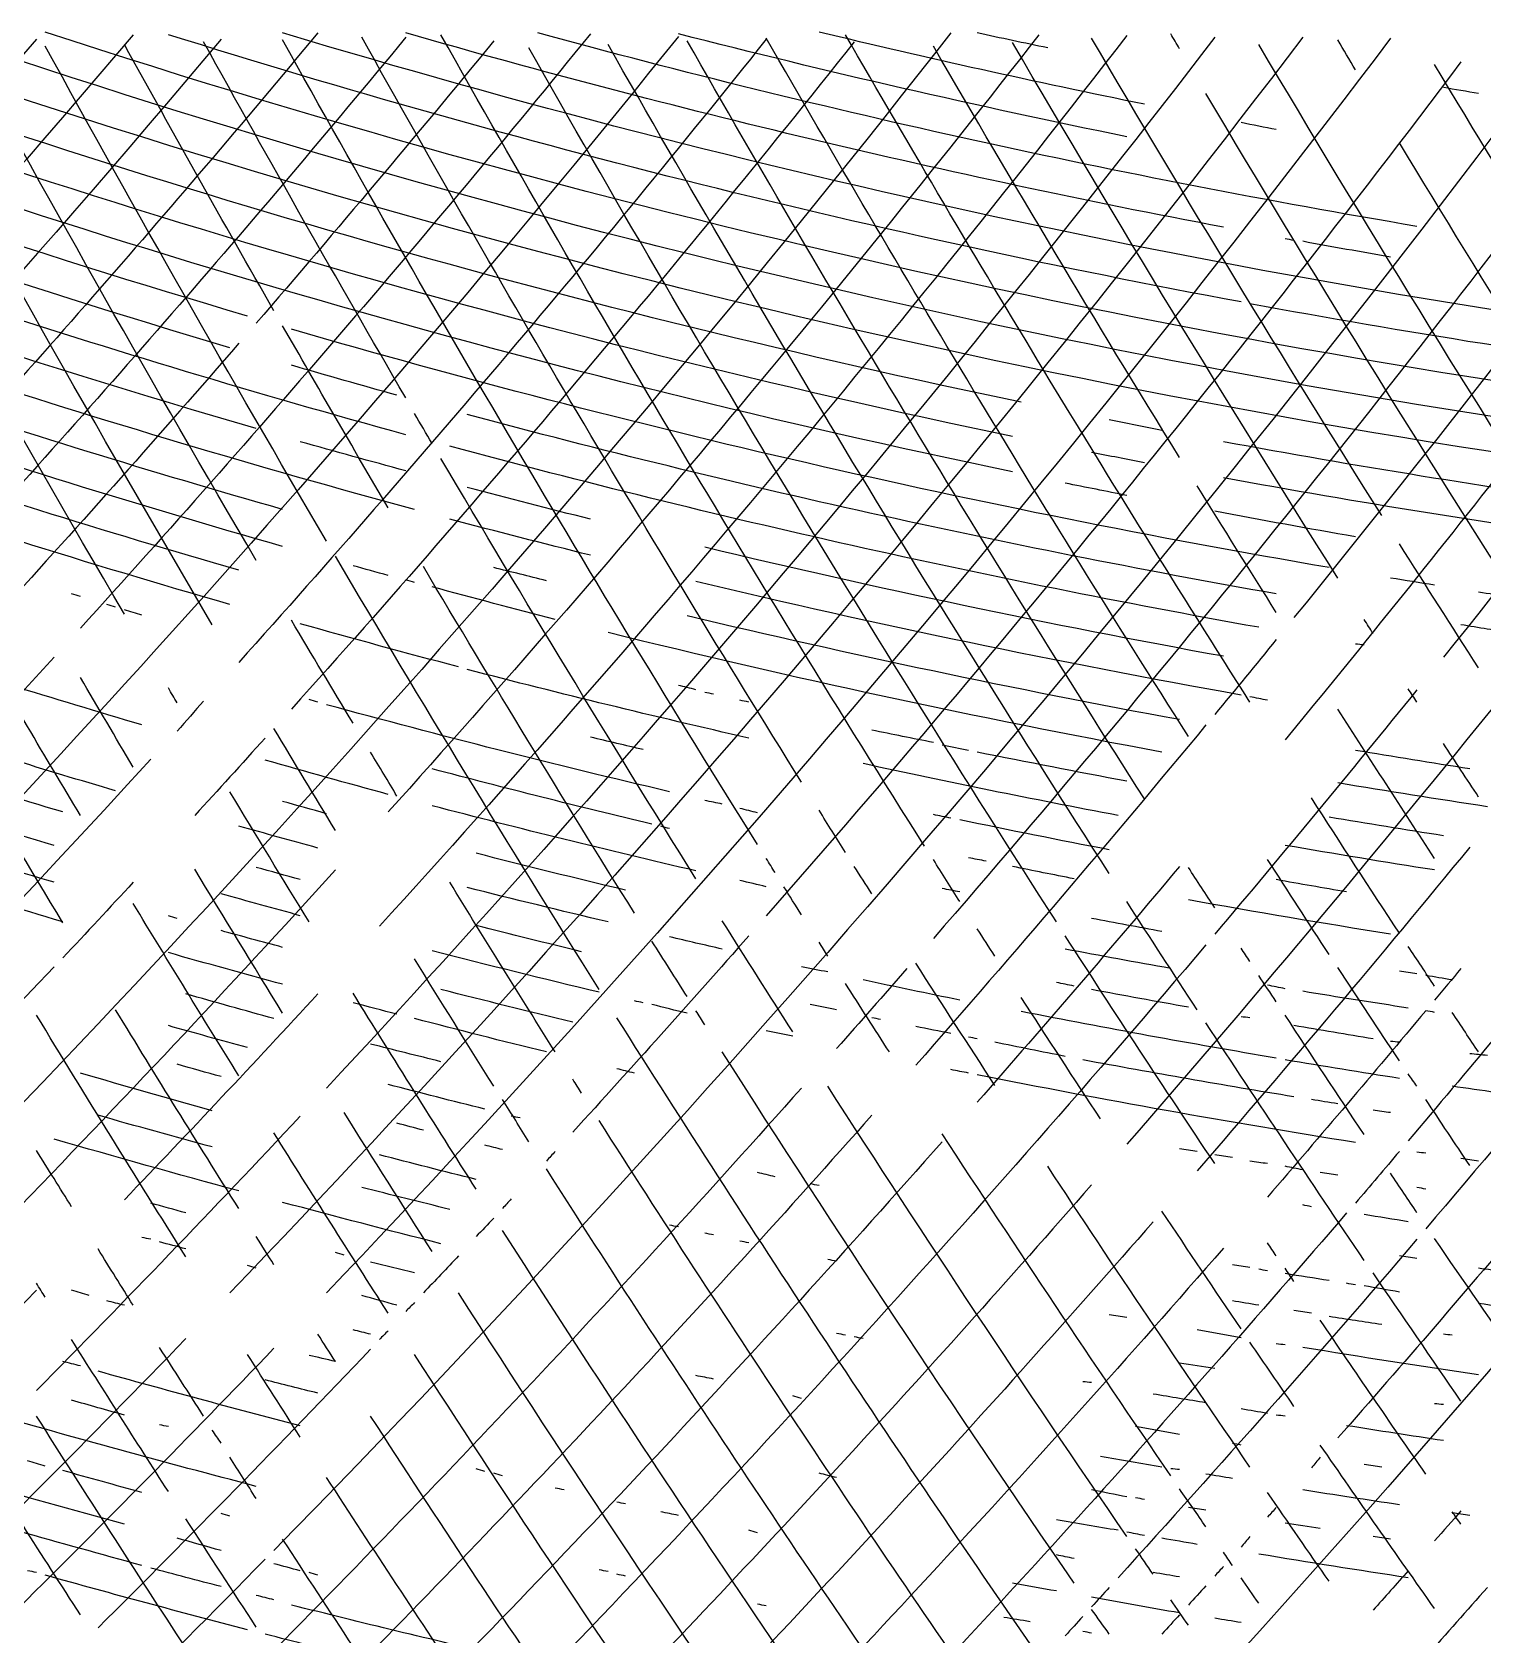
# Model space of a CAD drawing. Extents: x 0.1 to 49.9, y 0.1 to 33.5.
# Drawn here: x 17.07 to 33.58, y 15.28 to 33.52 of the extents above; entities that cross this region are included whole.
import ezdxf

# ---------------------------------------------------------------- set-up
doc = ezdxf.new("R2010")
doc.units = 0
doc.layers.get('0').update_dxf_attribs({"linetype": 'CONTINUOUS'})

msp = doc.modelspace()

# ---------------------------------------------------------------- linework, layer by layer
at = {"color": 1}
for points in [[(27.527135, 33.513566), (19.522104, 23.294627), (10.313194, 14.078996), (0.100099, 6.066511)], [(24.424076, 33.473526), (17.220405, 24.506011), (9.064649, 16.346899), (0.100099, 9.139538)], [(17.116873, 33.443497), (12.938972, 28.55365), (8.459142, 23.930064), (3.703651, 19.599849)], [(18.217958, 33.493546), (13.954688, 28.458427), (9.374192, 23.70073), (4.50444, 19.249504)], [(19.218945, 33.443497), (14.812256, 28.19462), (10.063932, 23.242319), (5.004934, 18.618884)], [(28.227826, 28.919037), (22.845661, 30.041582), (17.558111, 31.577649), (12.412235, 33.513566)], [(28.327924, 29.309422), (23.329136, 30.349619), (18.41162, 31.747933), (13.613419, 33.493546)], [(18.11786, 26.897044), (16.844094, 29.070258), (15.609346, 31.266108), (14.414209, 33.483536)], [(35.635127, 28.458583), (28.542876, 29.430263), (21.567163, 31.117178), (14.814603, 33.493546)], [(20.32003, 33.513566), (18.635292, 31.488131), (16.899696, 29.505546), (15.114899, 27.567705)], [(19.118846, 26.776925), (17.80982, 28.995638), (16.541689, 31.238228), (15.315097, 33.503556)], [(21.321017, 33.463517), (19.573795, 31.344659), (17.771402, 29.271907), (15.915689, 27.247389)], [(35.635127, 28.858978), (28.9623, 29.778523), (22.392644, 31.333789), (16.015788, 33.503556)], [(19.61934, 27.507646), (18.451868, 29.494095), (17.317262, 31.499679), (16.215985, 33.523576)], [(37.236706, 29.059175), (30.434083, 29.892295), (23.729039, 31.387519), (17.216972, 33.523576)], [(23.423089, 33.503556), (21.551499, 31.194158), (19.615497, 28.937714), (17.617366, 26.736885)], [(30.830391, 30.450546), (26.70248, 31.219562), (22.624463, 32.235723), (18.618353, 33.493546)], [(21.321017, 29.359471), (20.538401, 30.702118), (19.770929, 32.053536), (19.018748, 33.413467)], [(31.531082, 33.463517), (27.734769, 28.471087), (23.657501, 23.69868), (19.319044, 19.169427)], [(25.425063, 33.443497), (23.492016, 31.020353), (21.489203, 28.653696), (19.419142, 26.346501)], [(22.322004, 33.423477), (21.435373, 32.34051), (20.534406, 31.26936), (19.61934, 30.21031)], [(36.235719, 29.990093), (30.711775, 30.727651), (25.25568, 31.905899), (19.919636, 33.513566)], [(25.324964, 24.274458), (23.444744, 27.280488), (21.642368, 30.334513), (19.919636, 33.433487)], [(26.426049, 33.413467), (24.369123, 30.815796), (22.232672, 28.282098), (20.019734, 25.815978)], [(30.530095, 33.463517), (27.351864, 29.318055), (23.978056, 25.326272), (20.420129, 21.501725)], [(32.532068, 33.453507), (28.766499, 28.468235), (24.722765, 23.699302), (20.420129, 19.169427)], [(25.825457, 24.985159), (24.089645, 27.770883), (22.420855, 30.597814), (20.820524, 33.463517)], [(29.529108, 33.483536), (26.830796, 29.990251), (23.992349, 26.60749), (21.020721, 23.343541)], [(28.528122, 33.493546), (26.164263, 30.457447), (23.693614, 27.506022), (21.12082, 24.644824)], [(30.630194, 31.301385), (27.494869, 31.895707), (24.38853, 32.633881), (21.321017, 33.513566)], [(27.226839, 24.254439), (25.311056, 27.285368), (23.47528, 30.366135), (21.721412, 33.493546)], [(32.832364, 31.311395), (29.461485, 31.880018), (26.120783, 32.614972), (22.822497, 33.513566)], [(29.529108, 32.332402), (27.817806, 32.679577), (26.115582, 33.070087), (24.424076, 33.503556)], [(29.729306, 24.794972), (27.922851, 27.627453), (26.187269, 30.504514), (24.524175, 33.423477)], [(30.229799, 25.505672), (28.567341, 28.117666), (26.965336, 30.767648), (25.425063, 33.453507)], [(29.729306, 32.702767), (28.489817, 32.953588), (27.255056, 33.227238), (26.025655, 33.523576)], [(30.93049, 25.896057), (29.339746, 28.394252), (27.804524, 30.927369), (26.325951, 33.493546)], [(28.62822, 33.343398), (28.361065, 33.399054), (28.094133, 33.455778), (27.827431, 33.513566)], [(31.931476, 27.307448), (30.660604, 29.317161), (29.425856, 31.34949), (28.227826, 33.403457)], [(32.43197, 28.018149), (31.301882, 29.812149), (30.200655, 31.624168), (29.128714, 33.453507)], [(30.1297, 33.333388), (30.096306, 33.390094), (30.062939, 33.446817), (30.029602, 33.503556)], [(32.131674, 33.093151), (32.064827, 33.206529), (31.998094, 33.319975), (31.931476, 33.433487)], [(20.420129, 27.727862), (19.323286, 29.589677), (18.255438, 31.468422), (17.216972, 33.363418)], [(19.819537, 30.350448), (19.243861, 31.35668), (18.676616, 32.367712), (18.11786, 33.383438)], [(28.728319, 23.39359), (26.632167, 26.652425), (24.629379, 29.970376), (22.722399, 33.343398)], [(29.328911, 23.944133), (27.341893, 27.03831), (25.439316, 30.185906), (23.623287, 33.383438)], [(30.1297, 28.6788), (29.174156, 30.227502), (28.239814, 31.789187), (27.326937, 33.363418)], [(34.734239, 27.377517), (33.463858, 29.357173), (32.229109, 31.359469), (31.030588, 33.383438)], [(33.332858, 33.18324), (30.819467, 29.845578), (28.181679, 26.603435), (25.425063, 23.463659)], [(35.835325, 28.62875), (34.880531, 30.124083), (33.946189, 31.632377), (33.032562, 33.153211)], [(28.227826, 28.518642), (22.916581, 29.619959), (17.696487, 31.122409), (12.612433, 33.013073)], [(34.133647, 32.922984), (29.732247, 27.053849), (24.950613, 21.479734), (19.819537, 16.236535)], [(33.533055, 32.822885), (33.399544, 32.845976), (33.266079, 32.869332), (33.13266, 32.892954)], [(19.519241, 30.290389), (17.055158, 31.017118), (14.617865, 31.831775), (12.212038, 32.732796)], [(34.133647, 26.826974), (32.863514, 28.803412), (31.628767, 30.802367), (30.429996, 32.822885)], [(34.934437, 32.652717), (32.5128, 29.412689), (29.975325, 26.260877), (27.326937, 23.203403)], [(31.230786, 32.41248), (31.097268, 32.438909), (30.963803, 32.465602), (30.830391, 32.492559)], [(19.319044, 29.930033), (16.889144, 30.649439), (14.48529, 31.454062), (12.111939, 32.342411)], [(35.735226, 32.382451), (34.338719, 30.511163), (32.903665, 28.668953), (31.430983, 26.857004)], [(21.321017, 28.939057), (17.967697, 29.860693), (14.660624, 30.943008), (11.411249, 32.182254)], [(36.536015, 32.122194), (34.856339, 29.860597), (33.12076, 27.641059), (31.330884, 25.465633)], [(38.838285, 22.65286), (36.676427, 25.794888), (34.606838, 28.999413), (32.632167, 32.262332)], [(37.336805, 31.851928), (35.972087, 30.008792), (34.570422, 28.193302), (33.13266, 26.40656)], [(19.61934, 29.009126), (16.985051, 29.774668), (14.380628, 30.63947), (11.811643, 31.601681)], [(38.137594, 31.591671), (35.412541, 27.901293), (32.540744, 24.321564), (29.529108, 20.861094)], [(21.421116, 28.088218), (17.862169, 29.051354), (14.354231, 30.19394), (10.910755, 31.511592)], [(31.430983, 31.151237), (31.397614, 31.157894), (31.364247, 31.164567), (31.330884, 31.171257)], [(32.532068, 30.96105), (32.198115, 31.019479), (31.864449, 31.079539), (31.531082, 31.141227)], [(19.919636, 27.667803), (16.668701, 28.594121), (13.462147, 29.669653), (10.310163, 30.890981)], [(19.919636, 28.088218), (16.943493, 28.937822), (14.004636, 29.912988), (11.110953, 31.011099)], [(19.419142, 27.397537), (16.374227, 28.27556), (13.368489, 29.284153), (10.410262, 30.420517)], [(36.235719, 29.589698), (34.460423, 29.824646), (32.691433, 30.105014), (30.93049, 30.430527)], [(19.319044, 27.007152), (16.102385, 27.934149), (12.929345, 29.006302), (9.80967, 30.22032)], [(21.12082, 28.108238), (20.716448, 28.796605), (20.316047, 29.487298), (19.919636, 30.18028)], [(31.831378, 27.427566), (27.846372, 28.109391), (23.902916, 29.015049), (20.019734, 30.140241)], [(19.419142, 29.980083), (18.531343, 28.954199), (17.630381, 27.939782), (16.716478, 26.937083)], [(21.220918, 29.389501), (20.819872, 29.500633), (20.419471, 29.61408), (20.019734, 29.729836)], [(21.621313, 28.838958), (21.554473, 28.952339), (21.48774, 29.065784), (21.421116, 29.179293)], [(31.230786, 27.12727), (28.132845, 27.673632), (25.060229, 28.354951), (22.021708, 29.169283)], [(29.929503, 28.989106), (29.729191, 29.02857), (29.528993, 29.068609), (29.328911, 29.109224)], [(21.321017, 28.528652), (20.919996, 28.63647), (20.519595, 28.74658), (20.119833, 28.858978)], [(35.134634, 28.128257), (33.628107, 28.339633), (32.126283, 28.583262), (30.630194, 28.858978)], [(24.624273, 23.884073), (23.635137, 25.465825), (22.667428, 27.060877), (21.721412, 28.66879)], [(31.030588, 26.746896), (27.932444, 27.300362), (24.859846, 27.988357), (21.821511, 28.808928)], [(29.729306, 28.618741), (29.528994, 28.658207), (29.328796, 28.698246), (29.128714, 28.738859)], [(23.423089, 27.978109), (22.955169, 28.095123), (22.488032, 28.215244), (22.021708, 28.338465)], [(29.529108, 28.248376), (29.29539, 28.294311), (29.061825, 28.341024), (28.828418, 28.388514)], [(31.230786, 26.917063), (30.928447, 27.396257), (30.628148, 27.876736), (30.329898, 28.358484)], [(35.234733, 27.707843), (33.694683, 27.921241), (32.159471, 28.16821), (30.630194, 28.448573)], [(48.547856, 28.218346), (41.324358, 18.033325), (33.072888, 8.617928), (23.923583, 0.120648)], [(23.423089, 27.567705), (22.888203, 27.700467), (22.354328, 27.837272), (21.821511, 27.978109)], [(32.131674, 27.777912), (31.597088, 27.870623), (31.063213, 27.967388), (30.530095, 28.068198)], [(23.523188, 22.62283), (22.499472, 24.253846), (21.498389, 25.898959), (20.520228, 27.557695)], [(30.630194, 26.41657), (28.650499, 26.775678), (26.681136, 27.189579), (24.724372, 27.657794)], [(33.533055, 26.286441), (33.230773, 26.755635), (32.930474, 27.226103), (32.632167, 27.697833)], [(21.12082, 27.337478), (20.987286, 27.373929), (20.853821, 27.410632), (20.720425, 27.447586)], [(23.923583, 23.493689), (23.10821, 24.799379), (22.307371, 26.11409), (21.521215, 27.437577)], [(22.922596, 27.277418), (22.722258, 27.326903), (22.52206, 27.376952), (22.322004, 27.427566)], [(21.421116, 27.257399), (21.387745, 27.267393), (21.354379, 27.277403), (21.321017, 27.287429)], [(23.022695, 26.836984), (22.55476, 26.957363), (22.087623, 27.080821), (21.621313, 27.20735)], [(30.830391, 25.976136), (28.749637, 26.346472), (26.680061, 26.777078), (24.624273, 27.267409)], [(33.032562, 27.227369), (32.865668, 27.25367), (32.698837, 27.280363), (32.532068, 27.307448)], [(17.417169, 23.38358), (16.670491, 24.620653), (15.936396, 25.865277), (15.214998, 27.117261)], [(17.617366, 27.097241), (17.583995, 27.107235), (17.550629, 27.117245), (17.517268, 27.12727)], [(18.017761, 26.977122), (17.98439, 26.987117), (17.951024, 26.997127), (17.917662, 27.007152)], [(34.233746, 27.037181), (34.000062, 27.073115), (33.766497, 27.109818), (33.533055, 27.14729)], [(18.318057, 26.887033), (18.251306, 26.906991), (18.184573, 26.927011), (18.11786, 26.947093)], [(20.720425, 25.65582), (20.48559, 26.045443), (20.252025, 26.43583), (20.019734, 26.826974)], [(30.1297, 25.69586), (28.251229, 26.040722), (26.382083, 26.434577), (24.524175, 26.877024)], [(32.331871, 26.676826), (32.29848, 26.730196), (32.265113, 26.783582), (32.231772, 26.836984)], [(21.921609, 26.296452), (21.319651, 26.454887), (20.719038, 26.618387), (20.119833, 26.786935)], [(29.929503, 25.325494), (27.814585, 25.717582), (25.711611, 26.171557), (23.623287, 26.686836)], [(33.93345, 26.676826), (33.733159, 26.709629), (33.532961, 26.742995), (33.332858, 26.776925)], [(18.318057, 25.6358), (17.312783, 25.932105), (16.311699, 26.242441), (15.315097, 26.566718)], [(17.617366, 24.604784), (17.213215, 25.279891), (16.812814, 25.957235), (16.416182, 26.636787)], [(31.230786, 26.606758), (30.998146, 26.322386), (30.764581, 26.038771), (30.530095, 25.755919)], [(32.231772, 26.546699), (32.198405, 26.55002), (32.165038, 26.553356), (32.131674, 26.556708)], [(17.31707, 26.40656), (11.991602, 20.572186), (6.236505, 15.144995), (0.100099, 10.170556)], [(18.217958, 25.155327), (18.01681, 25.495102), (17.816612, 25.835439), (17.617366, 26.176333)], [(25.224865, 25.485652), (24.153337, 25.730024), (23.0855, 25.990309), (22.021708, 26.266422)], [(18.718452, 25.886047), (18.685059, 25.942754), (18.651693, 25.999477), (18.618353, 26.056215)], [(20.32003, 25.896057), (20.28666, 25.906051), (20.253293, 25.916061), (20.219932, 25.926086)], [(24.624273, 26.036195), (24.557525, 26.052816), (24.490793, 26.069499), (24.424076, 26.086244)], [(24.824471, 25.986145), (24.791101, 25.992803), (24.757735, 25.999477), (24.724372, 26.006166)], [(25.224865, 25.896057), (25.191496, 25.902715), (25.15813, 25.909388), (25.124767, 25.916077)], [(32.832364, 26.036195), (32.07476, 25.100534), (31.307294, 24.172901), (30.530095, 23.253452)], [(31.130687, 25.916077), (31.063942, 25.929361), (30.99721, 25.942707), (30.93049, 25.956116)], [(32.832364, 25.896057), (32.798976, 25.946091), (32.765609, 25.996141), (32.732266, 26.046205)], [(19.018748, 25.906067), (18.918809, 25.79248), (18.818711, 25.679035), (18.718452, 25.565731)], [(24.323977, 24.87505), (23.016845, 25.181889), (21.715351, 25.512268), (20.420129, 25.866027)], [(33.032562, 24.114301), (32.662659, 24.679661), (32.295625, 25.246894), (31.931476, 25.815978)], [(18.017761, 24.88506), (17.214257, 25.123079), (16.413418, 25.370004), (15.615393, 25.62579)], [(20.520228, 24.434616), (20.285416, 24.82091), (20.051851, 25.20796), (19.819537, 25.595761)], [(27.326937, 25.435603), (27.093224, 25.48156), (26.859659, 25.528273), (26.626247, 25.575741)], [(30.429996, 25.6358), (29.348381, 24.328051), (28.247172, 23.036632), (27.12674, 21.761982)], [(19.719438, 25.485652), (19.453593, 25.191046), (19.186661, 24.897421), (18.918649, 24.604784)], [(24.023681, 25.355524), (23.823355, 25.401682), (23.623157, 25.448395), (23.423089, 25.495663)], [(27.727332, 25.345515), (27.627206, 25.365396), (27.527107, 25.385415), (27.427036, 25.405574)], [(33.533055, 24.814991), (33.399217, 25.01828), (33.265752, 25.221814), (33.13266, 25.425593)], [(18.418156, 25.245416), (12.770726, 19.061838), (6.645832, 13.331882), (0.100099, 8.108524)], [(21.12082, 24.845021), (20.652856, 24.972128), (20.185719, 25.102259), (19.719438, 25.235405)], [(21.220918, 24.825001), (21.120587, 24.991692), (21.020489, 25.158524), (20.920622, 25.325494)], [(29.42901, 24.604784), (28.458803, 24.788713), (27.491096, 24.985592), (26.526148, 25.195367)], [(29.529108, 24.995169), (28.961028, 25.100827), (28.393784, 25.210939), (27.827431, 25.325494)], [(33.432956, 25.135307), (32.998779, 25.202769), (32.56501, 25.27284), (32.131674, 25.345515)], [(17.417169, 24.644824), (16.915622, 24.79485), (16.415116, 24.948339), (15.915689, 25.105278)], [(24.12378, 24.504686), (23.287233, 24.705285), (22.453022, 24.915505), (21.621313, 25.135307)], [(20.219932, 23.39359), (19.917608, 23.886174), (19.61731, 24.379999), (19.319044, 24.87505)], [(33.633154, 24.704883), (33.065232, 24.790532), (32.497989, 24.880624), (31.931476, 24.975149)], [(17.31707, 24.264449), (16.782018, 24.424023), (16.248144, 24.587522), (15.715492, 24.754932)], [(20.420129, 24.624804), (20.253191, 24.671132), (20.086359, 24.717845), (19.919636, 24.764942)], [(24.624273, 23.974162), (23.61994, 24.207301), (22.618859, 24.454235), (21.621313, 24.714893)], [(24.924569, 24.734912), (24.857825, 24.748198), (24.791092, 24.761544), (24.724372, 24.774952)], [(25.324964, 24.634813), (25.258216, 24.651435), (25.191484, 24.668118), (25.124767, 24.684863)], [(26.325951, 24.184369), (26.225631, 24.344389), (26.125532, 24.504547), (26.025655, 24.664843)], [(32.632167, 23.263462), (32.296153, 23.77577), (31.962487, 24.289616), (31.63118, 24.804982)], [(20.32003, 24.234419), (20.019392, 24.316595), (19.719093, 24.400011), (19.419142, 24.484665)], [(24.323977, 24.454636), (24.290606, 24.46463), (24.25724, 24.47464), (24.223879, 24.484665)], [(27.527135, 24.574754), (27.46039, 24.58804), (27.393658, 24.601386), (27.326937, 24.614794)], [(29.328911, 24.214399), (28.760809, 24.323421), (28.193566, 24.43687), (27.627234, 24.554735)], [(33.13266, 24.374557), (32.698486, 24.442038), (32.264717, 24.512109), (31.831378, 24.584764)], [(17.31707, 23.844034), (16.882541, 23.971588), (16.448773, 24.101719), (16.015788, 24.234419)], [(23.823484, 23.753946), (23.255179, 23.889679), (22.687936, 24.029821), (22.121807, 24.17436)], [(25.525161, 23.954143), (25.491771, 24.007513), (25.458404, 24.060899), (25.425063, 24.114301)], [(27.627234, 23.623817), (27.526913, 23.783836), (27.426814, 23.943994), (27.326937, 24.104291)], [(27.92753, 24.084271), (27.860785, 24.097556), (27.794052, 24.110903), (27.727332, 24.12431)], [(33.432956, 24.244429), (32.41579, 23.002177), (31.381336, 21.77418), (30.329898, 20.560798)], [(31.831378, 23.023225), (31.596662, 23.382832), (31.363097, 23.74319), (31.130687, 24.104291)], [(33.032562, 23.984172), (32.464618, 24.073186), (31.897375, 24.166614), (31.330884, 24.264449)], [(36.435917, 24.13432), (35.290337, 22.704675), (34.122375, 21.293109), (32.932463, 19.900145)], [(20.520228, 23.984172), (19.307587, 22.649138), (18.072866, 21.334328), (16.816577, 20.040285)], [(19.919636, 22.352564), (19.583492, 22.898253), (19.249826, 23.445465), (18.918649, 23.994182)], [(20.119833, 23.874064), (19.952895, 23.920395), (19.786064, 23.967108), (19.61934, 24.014202)], [(26.626247, 23.713906), (26.559421, 23.817281), (26.492689, 23.920716), (26.426049, 24.024212)], [(30.1297, 24.024212), (29.371586, 23.122049), (28.604122, 22.227786), (27.827431, 21.341567)], [(28.928516, 23.884073), (28.694804, 23.930039), (28.461239, 23.976752), (28.227826, 24.024212)], [(30.530095, 23.553748), (30.429788, 23.707097), (30.329689, 23.860581), (30.229799, 24.014202)], [(17.417169, 23.39359), (16.915633, 23.543653), (16.415128, 23.697141), (15.915689, 23.854044)], [(18.217958, 23.844034), (17.952075, 23.556113), (17.685143, 23.269162), (17.417169, 22.983186)], [(23.022695, 21.91213), (22.618805, 22.553918), (22.218404, 23.197896), (21.821511, 23.844034)], [(23.623287, 23.39359), (23.088488, 23.519833), (22.554614, 23.649965), (22.021708, 23.783975)], [(25.425063, 23.793985), (25.324932, 23.817204), (25.224833, 23.84056), (25.124767, 23.864054)], [(25.825457, 23.473669), (25.758627, 23.58038), (25.691895, 23.687152), (25.62526, 23.793985)], [(27.627234, 23.733925), (27.560489, 23.747211), (27.493756, 23.760558), (27.427036, 23.773965)], [(32.031575, 23.733925), (31.764476, 23.779663), (31.497544, 23.826376), (31.230786, 23.874064)], [(19.419142, 21.641863), (19.015213, 22.29367), (18.614812, 22.947658), (18.217958, 23.603798)], [(20.119833, 23.463659), (19.819197, 23.545844), (19.518898, 23.62926), (19.218945, 23.713906)], [(30.329898, 22.392603), (30.061484, 22.802041), (29.794553, 23.212448), (29.529108, 23.623817)], [(32.532068, 23.253452), (31.763306, 23.375556), (30.995841, 23.505691), (30.229799, 23.643837)], [(18.718452, 23.43363), (18.685081, 23.443624), (18.651715, 23.453634), (18.618353, 23.463659)], [(25.725359, 22.142357), (25.456913, 22.561807), (25.189981, 22.982224), (24.924569, 23.4036)], [(29.929503, 23.283482), (29.662392, 23.332561), (29.395461, 23.38261), (29.128714, 23.43363)], [(19.919636, 23.103304), (19.685872, 23.165959), (19.452307, 23.229355), (19.218945, 23.293491)], [(23.322991, 23.053255), (22.922054, 23.151173), (22.521653, 23.251273), (22.121807, 23.353551)], [(25.224865, 23.233432), (24.564236, 22.483388), (23.896884, 21.739291), (23.222892, 21.001232)], [(24.924569, 23.083284), (24.724245, 23.129452), (24.524047, 23.176165), (24.323977, 23.223422)], [(28.027628, 23.003205), (27.960802, 23.10658), (27.89407, 23.210016), (27.827431, 23.313511)], [(30.530095, 20.640877), (29.956302, 21.500734), (29.38906, 22.364944), (28.828418, 23.233432)], [(19.919636, 22.68289), (19.485173, 22.800458), (19.051404, 22.920579), (18.618353, 23.043245)], [(23.523188, 22.592801), (22.887895, 22.744177), (22.253914, 22.901004), (21.621313, 23.063264)], [(30.429996, 23.133334), (27.894738, 20.140624), (25.257245, 17.236044), (22.522201, 14.424749)], [(24.524175, 22.542751), (24.390332, 22.752719), (24.256867, 22.962926), (24.12378, 23.173373)], [(26.125753, 23.003205), (26.092363, 23.056576), (26.058997, 23.109962), (26.025655, 23.163363)], [(30.029602, 22.863067), (29.628812, 22.934299), (29.228411, 23.007706), (28.828418, 23.083284)], [(30.93049, 22.943146), (30.897101, 22.993181), (30.863735, 23.04323), (30.830391, 23.093294)], [(33.032562, 22.66287), (32.932261, 22.812883), (32.832162, 22.963031), (32.732266, 23.113314)], [(17.31707, 22.883087), (11.969309, 17.20675), (6.215086, 11.927585), (0.100099, 7.087515)], [(22.322004, 21.521745), (22.019743, 22.004333), (21.719445, 22.488147), (21.421116, 22.973176)], [(26.125753, 22.823028), (26.025628, 22.842912), (25.925529, 22.862932), (25.825457, 22.883087)], [(27.026641, 22.863067), (26.760805, 22.558475), (26.493873, 22.254841), (26.225852, 21.952169)], [(28.027628, 21.531755), (27.725462, 21.994332), (27.425164, 22.458126), (27.12674, 22.923126)], [(32.632167, 21.812031), (32.397488, 22.164975), (32.163923, 22.518659), (31.931476, 22.873077)], [(32.832364, 22.803008), (32.765623, 22.812958), (32.698891, 22.822967), (32.632167, 22.833038)], [(33.332858, 22.863067), (33.232922, 22.742813), (33.132823, 22.622695), (33.032562, 22.502712)], [(26.826444, 21.91213), (26.659028, 22.172011), (26.492196, 22.432268), (26.325951, 22.692899)], [(27.627234, 22.502712), (27.259826, 22.577632), (26.892793, 22.654375), (26.526148, 22.732939)], [(28.928516, 22.66287), (28.861772, 22.676156), (28.795039, 22.689502), (28.728319, 22.702909)], [(31.230786, 22.482692), (31.163964, 22.582731), (31.097231, 22.68283), (31.030588, 22.782988)], [(31.330884, 22.63284), (31.26414, 22.646126), (31.197407, 22.659473), (31.130687, 22.67288)], [(33.232759, 22.732939), (33.132638, 22.749486), (33.032539, 22.766169), (32.932463, 22.782988)], [(20.32003, 22.572781), (19.593655, 21.784824), (18.859563, 21.004017), (18.11786, 20.230472)], [(19.819537, 22.292505), (19.485455, 22.384426), (19.15179, 22.477852), (18.81855, 22.572781)], [(22.121807, 20.350589), (21.650037, 21.091732), (21.182901, 21.835814), (20.720425, 22.582791)], [(21.220918, 22.342554), (21.05399, 22.385555), (20.887158, 22.428931), (20.720425, 22.472682)], [(23.222892, 22.252465), (22.721571, 22.372539), (22.221066, 22.495997), (21.721412, 22.62283)], [(24.023681, 22.472682), (23.990312, 22.479341), (23.956946, 22.486014), (23.923583, 22.492702)], [(24.524175, 22.352564), (24.39065, 22.385689), (24.257184, 22.419055), (24.12378, 22.452663)], [(26.225852, 22.392603), (26.125727, 22.412488), (26.025628, 22.432508), (25.925556, 22.452663)], [(29.228812, 21.15138), (28.926662, 21.610622), (28.626363, 22.071079), (28.327924, 22.532742)], [(30.229799, 22.422633), (29.862442, 22.487546), (29.495409, 22.554279), (29.128714, 22.62283)], [(32.732266, 22.412623), (32.331531, 22.473855), (31.931131, 22.537251), (31.531082, 22.602811)], [(18.81855, 19.579831), (18.244401, 20.493104), (17.677159, 21.410701), (17.116873, 22.332544)], [(19.419142, 20.130373), (18.947318, 20.88153), (18.480182, 21.635622), (18.017761, 22.392603)], [(22.922596, 21.91213), (22.421254, 22.035547), (21.920749, 22.162341), (21.421116, 22.292505)], [(28.428023, 15.175489), (26.811342, 17.518813), (25.242801, 19.894986), (23.723385, 22.302515)], [(24.724372, 22.222436), (24.690982, 22.275806), (24.657615, 22.329192), (24.624273, 22.382594)], [(26.726345, 22.282495), (26.692976, 22.289153), (26.65961, 22.295826), (26.626247, 22.302515)], [(31.230786, 21.842061), (30.260903, 22.006294), (29.293201, 22.18315), (28.327924, 22.372584)], [(30.93049, 22.302515), (30.897122, 22.305836), (30.863756, 22.309173), (30.830391, 22.312524)], [(32.932463, 22.382594), (32.33756, 21.670419), (31.736949, 20.963032), (31.130687, 20.260502)], [(32.231772, 20.971202), (31.929646, 21.423769), (31.629347, 21.877553), (31.330884, 22.332544)], [(33.032562, 22.362574), (32.999193, 22.369232), (32.965826, 22.375905), (32.932463, 22.382594)], [(33.533055, 21.91213), (33.432754, 22.062143), (33.332655, 22.212291), (33.232759, 22.362574)], [(19.519241, 21.962179), (19.218609, 22.044381), (18.918311, 22.127797), (18.618353, 22.212426)], [(25.725359, 22.092307), (25.625233, 22.112193), (25.525134, 22.132213), (25.425063, 22.152367)], [(27.527135, 22.122337), (27.393622, 22.14879), (27.260157, 22.175483), (27.12674, 22.202416)], [(27.827431, 22.062278), (27.794062, 22.068936), (27.760695, 22.075609), (27.727332, 22.082298)], [(32.231772, 19.539791), (31.623982, 20.43586), (31.023371, 21.336777), (30.429996, 22.242455)], [(32.331871, 22.062278), (32.031374, 22.111112), (31.731075, 22.161162), (31.430983, 22.212426)], [(33.733253, 22.092307), (33.401365, 21.693761), (33.0677, 21.296699), (32.732266, 20.901133)], [(21.721412, 21.802021), (21.454244, 21.867798), (21.187313, 21.934531), (20.920622, 22.002219)], [(28.928516, 15.866171), (27.558803, 17.858048), (26.223951, 19.873675), (24.924569, 21.91213)], [(28.828418, 21.86208), (28.561297, 21.914508), (28.294365, 21.967894), (28.027628, 22.022238)], [(32.632167, 22.022238), (32.598799, 22.02556), (32.565433, 22.028897), (32.532068, 22.032248)], [(19.218945, 21.631853), (19.05201, 21.678193), (18.885178, 21.724906), (18.718452, 21.771992)], [(23.923583, 21.671893), (23.856835, 21.688516), (23.790103, 21.705199), (23.723385, 21.721942)], [(31.430983, 21.401627), (30.628714, 21.533173), (29.827878, 21.673319), (29.028615, 21.822041)], [(32.632167, 21.611834), (32.198002, 21.679379), (31.764234, 21.749449), (31.330884, 21.822041)], [(33.633154, 21.87209), (33.566415, 21.878704), (33.499683, 21.885377), (33.432956, 21.89211)], [(19.118846, 21.241469), (18.617397, 21.381587), (18.116892, 21.525065), (17.617366, 21.671893)], [(22.221905, 21.261488), (21.85442, 21.353111), (21.487387, 21.446538), (21.12082, 21.541765)], [(23.322991, 21.441666), (23.2896, 21.495037), (23.256234, 21.548423), (23.222892, 21.601824)], [(27.727332, 21.671893), (27.660588, 21.68518), (27.593855, 21.698526), (27.527135, 21.711932)], [(32.131674, 20.881113), (30.692135, 21.110518), (29.257124, 21.367485), (27.827431, 21.651873)], [(32.832364, 21.521745), (32.798978, 21.568443), (32.765612, 21.615156), (32.732266, 21.661883)], [(25.825457, 21.501725), (23.753349, 19.174039), (21.61709, 16.904263), (19.419142, 14.695015)], [(22.722399, 20.891123), (22.622084, 21.051146), (22.521985, 21.211304), (22.422103, 21.371597)], [(29.529108, 16.396692), (28.369332, 18.08809), (27.234755, 19.796629), (26.125753, 21.521745)], [(31.931476, 21.321548), (31.831355, 21.338097), (31.731257, 21.35478), (31.63118, 21.371597)], [(33.432956, 20.620858), (33.265565, 20.87073), (33.098733, 21.120977), (32.932463, 21.371597)], [(33.733253, 21.451676), (33.56637, 21.47466), (33.399538, 21.498017), (33.232759, 21.521745)], [(18.11786, 16.536831), (13.42375, 17.816631), (8.81088, 19.377653), (4.304243, 21.211439)], [(20.119833, 21.181409), (19.132594, 20.127251), (18.131521, 19.086134), (17.116873, 18.058331)], [(19.118846, 20.831064), (18.684395, 20.948677), (18.250627, 21.068797), (17.817564, 21.191419)], [(21.621313, 19.63989), (21.285323, 20.165599), (20.951658, 20.692791), (20.620326, 21.221449)], [(26.626247, 21.191419), (24.711847, 19.032713), (22.742597, 16.92328), (20.720425, 14.865184)], [(22.6223, 21.16139), (22.588931, 21.168048), (22.555565, 21.174721), (22.522201, 21.181409)], [(32.532068, 21.221449), (32.465327, 21.231399), (32.398595, 21.241409), (32.331871, 21.251479)], [(21.12082, 18.939199), (20.683154, 19.620723), (20.249386, 20.304741), (19.819537, 20.991222)], [(21.521215, 21.021252), (21.42108, 21.047811), (21.320981, 21.074504), (21.220918, 21.101331)], [(27.92753, 14.494817), (26.417473, 16.678875), (24.949094, 18.891456), (23.523188, 21.13136)], [(19.419142, 20.330571), (18.716635, 20.520906), (18.015914, 20.717776), (17.31707, 20.921153)], [(27.427036, 20.891123), (25.292138, 18.476717), (23.089078, 16.123449), (20.820524, 13.834167)], [(22.422103, 20.801035), (22.355355, 20.817658), (22.288623, 20.834341), (22.221905, 20.851084)], [(30.029602, 17.087374), (29.147367, 18.375426), (28.279789, 19.673455), (27.427036, 20.981212)], [(30.329898, 20.781015), (30.263156, 20.790966), (30.196424, 20.800976), (30.1297, 20.811044)], [(17.517268, 20.150392), (17.383428, 20.363702), (17.249963, 20.577246), (17.116873, 20.791025)], [(22.121807, 20.460699), (21.754325, 20.552334), (21.387292, 20.645761), (21.020721, 20.740975)], [(23.022695, 20.781015), (22.989345, 20.744297), (22.955978, 20.707595), (22.922596, 20.670907)], [(30.730292, 20.710946), (30.663551, 20.720897), (30.596819, 20.730906), (30.530095, 20.740975)], [(31.130687, 20.640877), (31.063946, 20.650828), (30.997213, 20.660838), (30.93049, 20.670907)], [(32.632167, 20.781015), (32.465774, 20.583784), (32.298942, 20.386922), (32.131674, 20.190433)], [(32.932463, 20.760995), (32.899095, 20.764317), (32.865729, 20.767654), (32.832364, 20.771005)], [(33.533055, 20.670907), (33.466314, 20.680857), (33.399581, 20.690866), (33.332858, 20.700935)], [(27.427036, 13.804137), (25.881972, 16.033755), (24.38021, 18.293072), (22.922596, 20.580817)], [(25.525161, 20.490729), (25.458414, 20.507352), (25.391682, 20.524035), (25.324964, 20.540778)], [(30.93049, 17.187472), (30.151626, 18.320861), (29.384164, 19.462044), (28.62822, 20.610847)], [(31.531082, 20.570809), (31.464337, 20.584095), (31.397605, 20.597441), (31.330884, 20.610847)], [(31.931476, 20.510748), (31.864735, 20.520699), (31.798003, 20.530709), (31.731279, 20.540778)], [(32.832364, 20.080324), (32.732065, 20.230338), (32.631966, 20.380486), (32.532068, 20.530768)], [(21.821511, 20.120365), (21.487482, 20.202307), (21.153816, 20.285724), (20.820524, 20.370611)], [(29.128714, 20.400639), (27.246232, 18.2506), (25.310388, 16.147873), (23.322991, 14.094422)], [(26.025655, 20.39063), (25.992286, 20.397288), (25.958919, 20.403962), (25.925556, 20.41065)], [(32.932463, 20.350589), (32.899094, 20.357249), (32.865728, 20.363922), (32.832364, 20.370611)], [(18.81855, 20.080324), (18.685021, 20.116791), (18.551556, 20.153494), (18.418156, 20.190433)], [(21.721412, 19.729979), (21.119585, 19.88203), (20.518974, 20.038856), (19.919636, 20.200441)], [(22.522201, 20.240482), (22.488851, 20.203764), (22.455485, 20.167061), (22.422103, 20.130373)], [(32.031575, 20.080324), (30.023788, 17.743588), (27.954354, 15.460534), (25.825457, 13.233575)], [(30.830391, 18.759022), (30.528331, 19.204941), (30.228032, 19.652052), (29.929503, 20.100343)], [(31.63118, 20.150392), (31.597811, 20.157051), (31.564445, 20.163725), (31.531082, 20.170414)], [(22.322004, 20.020266), (22.255332, 19.950138), (22.1886, 19.880069), (22.121807, 19.810058)], [(29.829404, 19.980225), (27.946804, 17.827031), (26.010965, 15.720972), (24.023681, 13.664)], [(24.424076, 19.920167), (24.390707, 19.926825), (24.357341, 19.933498), (24.323977, 19.940186)], [(34.133647, 20.070315), (33.407767, 19.212457), (32.673676, 18.361579), (31.931476, 17.517799)], [(32.732266, 19.980225), (32.565376, 20.00655), (32.398544, 20.033243), (32.231772, 20.060304)], [(18.418156, 19.780028), (18.384787, 19.786687), (18.35142, 19.793359), (18.318057, 19.800047)], [(18.81855, 19.669921), (18.718417, 19.696481), (18.618318, 19.723173), (18.518254, 19.749997)], [(19.819537, 19.489742), (19.75271, 19.596455), (19.685978, 19.703227), (19.61934, 19.810058)], [(27.92753, 11.702065), (26.028948, 14.384838), (24.193304, 17.111602), (22.422103, 19.880127)], [(24.824471, 19.830077), (24.791102, 19.836736), (24.757735, 19.843409), (24.724372, 19.850096)], [(25.224865, 19.739989), (25.191496, 19.746647), (25.15813, 19.75332), (25.124767, 19.760008)], [(32.832364, 19.780028), (31.716849, 18.478829), (30.582275, 17.194091), (29.42901, 15.926229)], [(31.230786, 19.589841), (31.197397, 19.639875), (31.164031, 19.689924), (31.130687, 19.739989)], [(34.033549, 18.338607), (33.697779, 18.82096), (33.364113, 19.304775), (33.032562, 19.790038)], [(34.734239, 19.5498), (28.840268, 12.579726), (22.414693, 6.077178), (15.515294, 0.10063)], [(18.217958, 19.029288), (18.084118, 19.242598), (17.950653, 19.456142), (17.817564, 19.669921)], [(20.620326, 19.599849), (20.586956, 19.609845), (20.55359, 19.619855), (20.520228, 19.62988)], [(21.921609, 19.589841), (21.788388, 19.449471), (21.654923, 19.309333), (21.521215, 19.169427)], [(30.630194, 19.679929), (28.495485, 17.232843), (26.292445, 14.846217), (24.023681, 12.522874)], [(26.225852, 19.529781), (26.192483, 19.53644), (26.159117, 19.543113), (26.125753, 19.5498)], [(32.832364, 19.559811), (32.765623, 19.569762), (32.698891, 19.579772), (32.632167, 19.589841)], [(19.61934, 19.449701), (19.585969, 19.459697), (19.552603, 19.469707), (19.519241, 19.479732)], [(21.421116, 19.399652), (21.254197, 19.439327), (21.087366, 19.479368), (20.920622, 19.519773)], [(30.93049, 19.459712), (30.863749, 19.469664), (30.797016, 19.479674), (30.730292, 19.489742)], [(31.130687, 19.419674), (31.097318, 19.426332), (31.063952, 19.433005), (31.030588, 19.439693)], [(31.430983, 19.299553), (31.397595, 19.349588), (31.364228, 19.399637), (31.330884, 19.449701)], [(31.831378, 19.309564), (31.664488, 19.335892), (31.497657, 19.362585), (31.330884, 19.389643)], [(33.332858, 17.938212), (32.997072, 18.423901), (32.663406, 18.911052), (32.331871, 19.399652)], [(33.833351, 19.409663), (33.733235, 19.422878), (33.633136, 19.436224), (33.533055, 19.449701)], [(17.116873, 19.199455), (11.805525, 13.753488), (6.119361, 8.686113), (0.100099, 4.034506)], [(17.216972, 19.119378), (17.183582, 19.172749), (17.150216, 19.226134), (17.116873, 19.279535)], [(17.717465, 19.139397), (17.650715, 19.159357), (17.583982, 19.179377), (17.517268, 19.199455)], [(25.825457, 13.303644), (24.49174, 15.237124), (23.190278, 17.192655), (21.921609, 19.169427)], [(32.131674, 19.259515), (32.098305, 19.266173), (32.064938, 19.272847), (32.031575, 19.279535)], [(32.632167, 19.179436), (32.498661, 19.202558), (32.365196, 19.225914), (32.231772, 19.249504)], [(18.11786, 19.029288), (18.051113, 19.045913), (17.98438, 19.062596), (17.917662, 19.079337)], [(21.220918, 19.029288), (21.087389, 19.065756), (20.953924, 19.102459), (20.820524, 19.139397)], [(21.421116, 19.059318), (21.387764, 19.025937), (21.354398, 18.992571), (21.321017, 18.959219)], [(31.030588, 19.029288), (30.930468, 19.04584), (30.830369, 19.062523), (30.730292, 19.079337)], [(34.534042, 18.90917), (34.200177, 18.954424), (33.866512, 19.001137), (33.533055, 19.049307)], [(29.529108, 18.88915), (29.462367, 18.899102), (29.395635, 18.909112), (29.328911, 18.91918)], [(31.63118, 18.939199), (31.564439, 18.949151), (31.497707, 18.959161), (31.430983, 18.96923)], [(32.932463, 17.107394), (32.529028, 17.689212), (32.128628, 18.273129), (31.731279, 18.85912)], [(32.43197, 18.809071), (32.231694, 18.838577), (32.031496, 18.868606), (31.831378, 18.899159)], [(18.81855, 18.648912), (17.733144, 17.528968), (16.631949, 16.424436), (15.515294, 15.335647)], [(18.618353, 16.907196), (18.248582, 17.482684), (17.88155, 18.059926), (17.517268, 18.638903)], [(20.520228, 18.388657), (20.453406, 18.492034), (20.386673, 18.595469), (20.32003, 18.698961)], [(20.920622, 18.698961), (20.853876, 18.715586), (20.787143, 18.73227), (20.720425, 18.749011)], [(21.12082, 18.739002), (21.087468, 18.705621), (21.054102, 18.672255), (21.020721, 18.638903)], [(26.325951, 18.688953), (26.292582, 18.695611), (26.259215, 18.702284), (26.225852, 18.708972)], [(26.526148, 18.648912), (26.492779, 18.655571), (26.459413, 18.662245), (26.426049, 18.668934)], [(30.830391, 18.658923), (30.663495, 18.688588), (30.496663, 18.718617), (30.329898, 18.749011)], [(33.232759, 18.688953), (33.199391, 18.692275), (33.166025, 18.695611), (33.13266, 18.698962)], [(19.819537, 18.538805), (18.864219, 17.542482), (17.896523, 16.558102), (16.916676, 15.585894)], [(20.920622, 18.528795), (19.900374, 17.457384), (18.865929, 16.399581), (17.817564, 15.355667)], [(19.018748, 17.768046), (18.851355, 18.027942), (18.684524, 18.288198), (18.518254, 18.548813)], [(20.119833, 17.527808), (19.918819, 17.840929), (19.718621, 18.154573), (19.519241, 18.468736)], [(20.520228, 18.388657), (20.420099, 18.411883), (20.32, 18.435239), (20.219932, 18.458726)], [(24.524175, 13.794126), (23.469305, 15.338613), (22.434862, 16.896952), (21.421116, 18.468736)], [(31.430983, 17.878153), (31.263625, 18.121365), (31.096793, 18.364939), (30.93049, 18.608874)], [(31.330884, 18.578844), (31.297517, 18.582166), (31.26415, 18.585503), (31.230786, 18.588854)], [(33.533055, 18.238508), (32.864844, 18.33614), (32.197494, 18.439579), (31.531082, 18.548813)], [(17.617366, 18.338607), (17.550619, 18.355233), (17.483887, 18.371916), (17.417169, 18.388657)], [(20.119833, 17.657936), (19.350369, 17.857159), (18.582908, 18.06404), (17.817564, 18.278548)], [(30.530095, 18.308578), (30.396596, 18.328367), (30.26313, 18.348387), (30.1297, 18.368638)], [(20.32003, 18.028301), (20.119704, 18.077831), (19.919506, 18.127881), (19.719438, 18.178449)], [(24.824471, 18.188459), (24.757727, 18.201748), (24.690994, 18.215094), (24.624273, 18.228499)], [(29.128714, 18.148419), (29.095346, 18.151741), (29.06198, 18.155078), (29.028615, 18.15843)], [(18.11786, 17.778055), (17.917515, 17.834257), (17.717317, 17.890979), (17.517268, 17.948221)], [(25.825457, 17.968243), (25.792087, 17.978238), (25.758721, 17.988247), (25.725359, 17.998271)], [(30.429996, 17.918194), (30.229713, 17.95104), (30.029515, 17.984407), (29.829404, 18.018292)], [(33.13266, 17.898172), (33.099293, 17.901495), (33.065927, 17.904832), (33.032562, 17.908183)], [(19.61934, 16.967256), (18.581247, 17.237049), (17.546802, 17.520687), (16.516281, 17.818095)], [(18.81855, 15.12544), (18.244941, 16.002182), (17.6777, 16.883073), (17.116873, 17.768046)], [(23.222892, 14.284611), (22.444128, 15.43822), (21.676668, 16.599421), (20.920622, 17.768046)], [(31.130687, 17.798073), (31.030567, 17.814627), (30.930468, 17.83131), (30.830391, 17.848123)], [(31.330884, 17.768046), (31.297517, 17.771368), (31.264151, 17.774705), (31.230786, 17.778056)], [(17.617366, 15.505815), (17.17985, 16.180737), (16.746082, 16.858082), (16.316084, 17.537818)], [(18.618353, 17.647925), (18.584984, 17.654585), (18.551618, 17.661259), (18.518254, 17.667947)], [(19.218945, 17.457739), (19.185558, 17.507774), (19.152192, 17.557824), (19.118846, 17.607887)], [(30.1297, 17.557838), (29.962805, 17.587506), (29.795973, 17.617536), (29.629207, 17.647925)], [(33.13266, 17.487768), (32.765365, 17.542748), (32.398332, 17.599471), (32.031575, 17.657936)], [(30.830391, 17.437719), (30.797022, 17.444378), (30.763656, 17.451051), (30.730292, 17.457739)], [(33.032562, 15.575884), (32.595359, 16.194083), (32.161592, 16.814704), (31.731279, 17.437719)], [(17.216972, 17.197481), (17.150222, 17.217444), (17.083489, 17.237464), (17.016774, 17.257542)], [(19.61934, 16.827117), (19.519038, 16.983808), (19.418939, 17.140629), (19.319044, 17.29758)], [(22.221905, 17.137423), (22.188535, 17.147419), (22.155168, 17.157429), (22.121807, 17.167454)], [(29.929503, 17.187472), (29.695819, 17.226809), (29.462255, 17.266849), (29.228812, 17.307591)], [(30.1297, 17.157443), (30.096333, 17.160766), (30.062966, 17.164103), (30.029602, 17.167454)], [(31.731279, 17.29758), (31.697931, 17.257526), (31.664564, 17.217487), (31.63118, 17.177463)], [(32.43197, 17.187472), (32.365229, 17.197425), (32.298496, 17.207435), (32.231772, 17.217503)], [(18.318057, 16.897185), (18.01744, 16.97944), (17.717141, 17.062856), (17.417169, 17.147432)], [(22.021708, 14.634956), (21.482343, 15.442117), (20.948471, 16.252936), (20.420129, 17.067355)], [(22.422103, 17.087374), (22.388732, 17.097369), (22.355366, 17.10738), (22.322004, 17.117404)], [(26.225852, 17.067355), (26.159105, 17.08398), (26.092373, 17.100663), (26.025655, 17.117404)], [(30.730292, 17.057344), (30.630172, 17.073898), (30.530073, 17.090581), (30.429996, 17.107394)], [(23.122793, 16.927216), (23.089424, 16.933875), (23.056058, 16.940547), (23.022695, 16.947235)], [(29.529108, 16.847136), (29.395598, 16.873599), (29.262132, 16.900293), (29.128714, 16.927216)], [(29.729306, 16.817108), (29.695937, 16.823767), (29.66257, 16.83044), (29.629207, 16.837127)], [(30.429996, 16.506801), (30.329715, 16.650149), (30.229616, 16.793624), (30.1297, 16.937226)], [(31.831378, 15.88619), (31.596806, 16.222488), (31.363241, 16.559488), (31.130687, 16.897185)], [(32.632167, 16.757048), (32.264873, 16.812039), (31.897841, 16.868763), (31.531082, 16.927216)], [(19.319044, 16.62692), (19.285673, 16.636915), (19.252307, 16.646925), (19.218945, 16.656949)], [(23.823484, 16.767059), (23.790115, 16.773718), (23.756749, 16.780391), (23.723385, 16.787078)], [(24.424076, 16.63693), (24.357332, 16.650219), (24.2906, 16.663566), (24.223879, 16.676969)], [(30.429996, 16.696988), (30.363255, 16.706941), (30.296523, 16.716951), (30.229799, 16.727019)], [(31.230786, 16.727019), (31.197435, 16.690302), (31.164069, 16.653599), (31.130687, 16.616911)], [(33.332858, 16.686979), (33.232904, 16.573406), (33.132806, 16.45996), (33.032562, 16.346643)], [(33.332858, 16.536831), (33.299472, 16.58353), (33.266106, 16.630242), (33.232759, 16.676969)], [(33.432956, 16.63693), (33.366215, 16.646883), (33.299483, 16.656893), (33.232759, 16.66696)], [(18.318057, 16.066368), (17.850156, 16.193704), (17.383021, 16.323834), (16.916676, 16.456752)], [(19.61934, 15.365678), (19.351014, 15.775172), (19.084083, 16.185578), (18.81855, 16.596889)], [(25.324964, 16.436732), (25.291593, 16.446728), (25.258227, 16.456738), (25.224865, 16.466763)], [(29.42901, 16.466763), (29.195327, 16.506104), (28.961762, 16.546143), (28.728319, 16.58688)], [(29.729306, 16.406703), (29.662562, 16.419992), (29.595829, 16.433338), (29.529108, 16.446741)], [(31.731279, 16.486782), (31.59778, 16.506573), (31.464315, 16.526593), (31.330884, 16.54684)], [(19.218945, 16.236535), (19.052014, 16.28289), (18.885183, 16.329603), (18.718452, 16.376673)], [(20.720425, 15.145459), (20.452114, 15.551619), (20.185182, 15.95869), (19.919636, 16.366664)], [(29.829404, 15.96627), (29.762589, 16.062974), (29.695857, 16.159736), (29.629207, 16.256555)], [(30.329898, 16.306604), (30.196393, 16.329732), (30.062928, 16.353089), (29.929503, 16.376673)], [(30.93049, 16.396692), (30.897141, 16.356638), (30.863775, 16.316599), (30.830391, 16.276575)], [(32.532068, 16.366664), (32.465327, 16.376617), (32.398595, 16.386626), (32.331871, 16.396692)], [(19.719438, 16.136436), (18.536265, 14.930522), (17.334944, 13.742549), (16.115886, 12.572924)], [(20.119833, 16.006308), (20.0197, 16.032873), (19.919602, 16.059566), (19.819537, 16.086387)], [(28.928516, 16.146445), (28.861772, 16.159735), (28.79504, 16.173082), (28.728319, 16.186486)], [(30.730292, 16.066368), (30.696904, 16.116403), (30.663538, 16.166452), (30.630194, 16.216516)], [(32.732266, 15.926229), (32.164395, 16.012207), (31.597154, 16.102298), (31.030588, 16.196495)], [(17.116873, 15.986288), (17.083504, 15.992948), (17.050138, 15.999621), (17.016774, 16.006308)], [(19.519241, 15.335647), (18.749817, 15.53502), (17.982357, 15.741901), (17.216972, 15.956259)], [(19.218945, 15.82613), (18.951778, 15.895292), (18.684846, 15.965361), (18.418156, 16.036338)], [(20.32003, 15.956259), (20.28666, 15.966254), (20.253294, 15.976264), (20.219932, 15.986288)], [(23.623287, 15.996297), (23.589918, 16.002957), (23.556551, 16.009631), (23.523188, 16.016319)], [(23.823484, 15.946248), (23.790115, 15.952908), (23.756749, 15.959582), (23.723385, 15.96627)], [(30.1297, 15.936239), (30.02958, 15.952794), (29.929482, 15.969478), (29.829404, 15.986288)], [(30.630194, 16.056357), (30.596843, 16.01964), (30.563477, 15.982937), (30.530095, 15.946248)], [(31.030588, 15.635943), (30.963773, 15.732648), (30.897041, 15.82941), (30.830391, 15.926229)], [(32.732266, 16.006308), (32.599056, 15.855933), (32.465591, 15.705785), (32.331871, 15.555864)], [(19.819537, 15.675982), (19.752791, 15.692609), (19.686058, 15.709292), (19.61934, 15.726032)], [(28.728319, 15.776081), (28.561424, 15.805757), (28.394593, 15.835787), (28.227826, 15.866171)], [(29.328911, 15.816122), (29.262241, 15.742659), (29.195508, 15.669252), (29.128714, 15.595903)], [(30.1297, 15.525834), (29.795784, 15.584476), (29.462119, 15.644536), (29.128714, 15.706012)], [(30.429996, 15.83614), (30.363326, 15.762679), (30.296594, 15.689273), (30.229799, 15.615924)], [(33.633154, 15.816122), (33.400372, 15.551836), (33.166808, 15.288242), (32.932463, 15.025341)], [(34.534042, 15.635943), (29.718296, 10.137596), (24.570257, 4.939413), (19.118846, 0.070599)], [(22.422103, 15.035351), (21.619369, 15.22074), (20.818538, 15.414275), (20.019734, 15.615924)], [(25.425063, 15.605913), (25.391694, 15.612573), (25.358327, 15.619246), (25.324964, 15.625933)], [(29.328911, 15.285598), (29.262101, 15.378968), (29.195369, 15.472394), (29.128714, 15.565875)], [(30.229799, 15.385696), (30.162984, 15.482402), (30.096252, 15.579164), (30.029602, 15.675982)], [(28.428023, 15.425736), (28.327903, 15.442292), (28.227804, 15.458975), (28.127727, 15.475785)], [(29.028615, 15.485795), (28.961945, 15.412333), (28.895212, 15.338928), (28.828418, 15.265579)], [(30.1297, 15.505815), (30.06303, 15.432353), (29.996298, 15.358947), (29.929503, 15.285598)], [(30.830391, 15.415727), (30.730271, 15.432283), (30.630172, 15.448966), (30.530095, 15.465776)], [(20.219932, 15.155469), (20.053009, 15.198492), (19.886178, 15.241868), (19.719438, 15.285598)], [(29.128714, 15.295607), (29.095345, 15.302266), (29.061978, 15.30894), (29.028615, 15.315628)]]:
    msp.add_open_spline(points, degree=3, dxfattribs=at)

doc.saveas('drawing.dxf')
